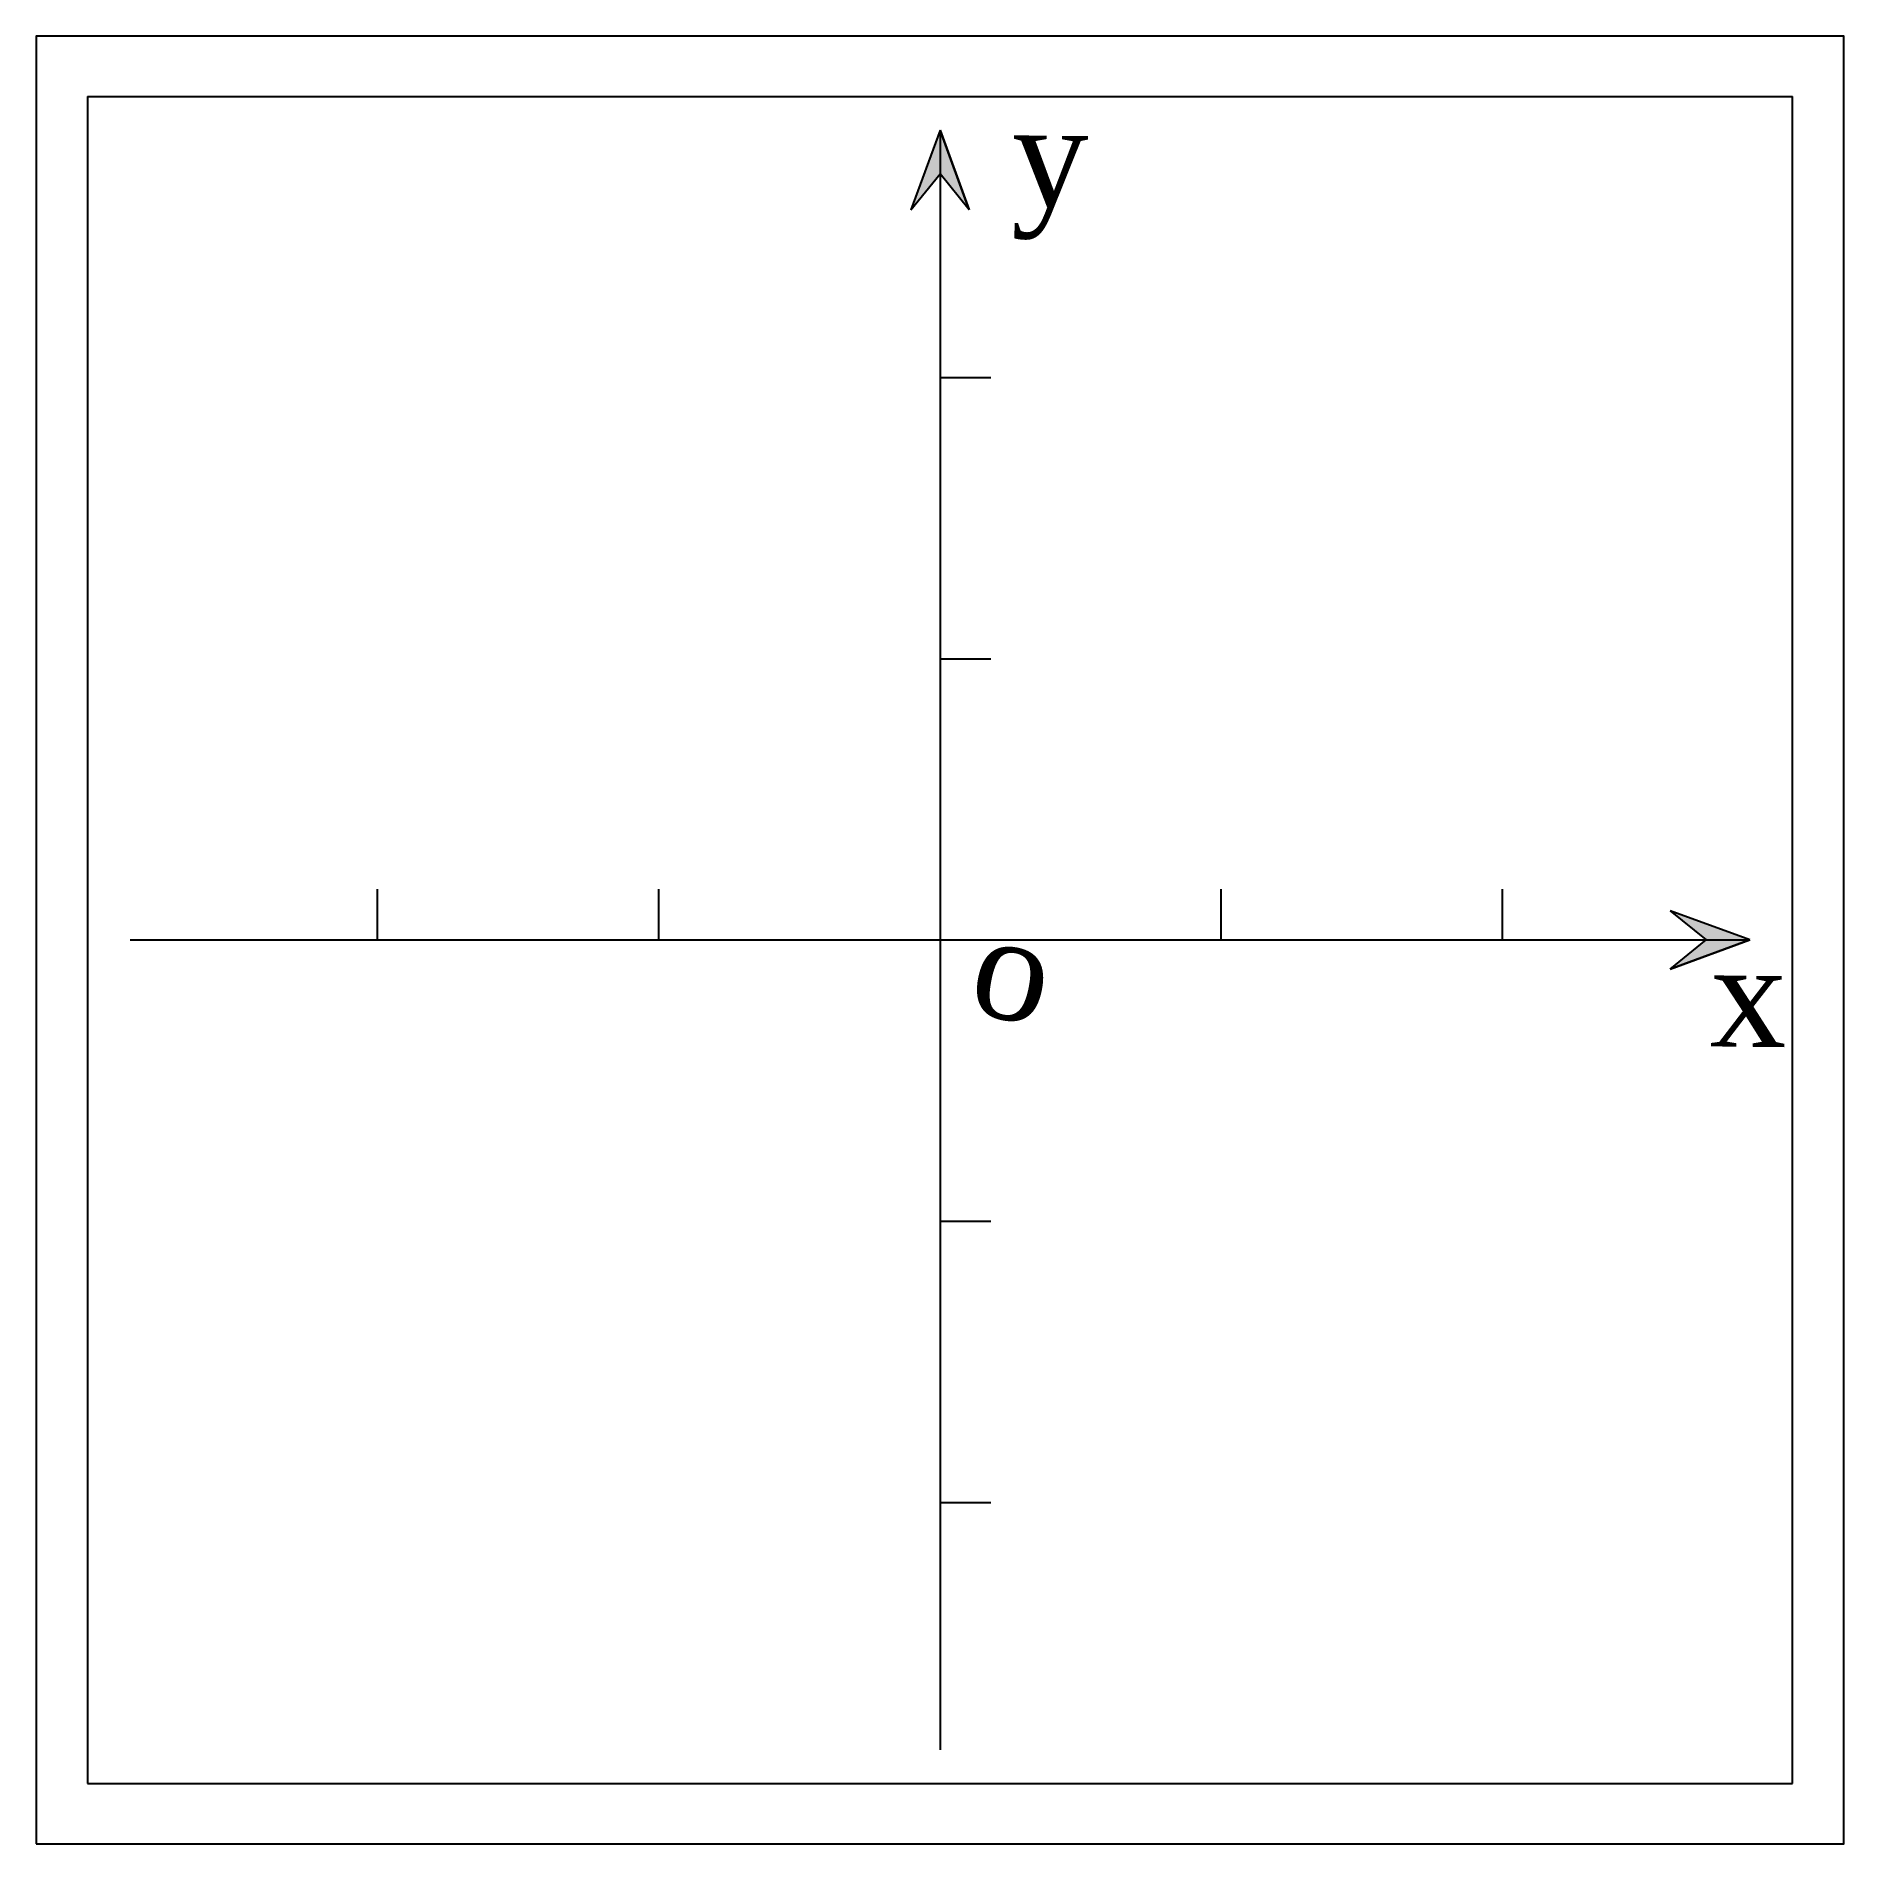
# Model space of a CAD drawing. Header units: millimetres. Extents: x 0 to 1000, y 0 to 1000.
import ezdxf

# ---------------------------------------------------------------- set-up
doc = ezdxf.new("R2010")
doc.units = ezdxf.units.MM
doc.layers.get('0').update_dxf_attribs({"color": 2})
doc.layers.add('1', color=1, linetype='Continuous')
doc.layers.add('3', color=7, linetype='Continuous')

msp = doc.modelspace()

# ---------------------------------------------------------------- hatches: boundary and pattern name
at = {"layer": '3'}
h = msp.add_hatch(color=256, dxfattribs=at)
h.paths.add_polyline_path([(500, 948), (500, 923.9), (516.1, 904)])
h.paths.add_polyline_path([(500, 948), (483.9, 904), (500, 923.9)])
h = msp.add_hatch(color=256, dxfattribs=at)
h.paths.add_polyline_path([(948, 500), (923.9, 500), (904, 483.9)])
h.paths.add_polyline_path([(948, 500), (904, 516.1), (923.9, 500)])

# ---------------------------------------------------------------- linework, layer by layer
at = {"color": 2}
msp.add_lwpolyline([(0, 0), (1000, 0), (1000, 1000), (0, 1000)], close=True, dxfattribs=at)
at = {"layer": '1', "color": 1}
for p, q in [((28.4, 966.7), (971.6, 966.7)), ((28.4, 966.7), (28.4, 33.3)), ((971.6, 33.3), (971.6, 966.7)), ((28.4, 33.3), (971.6, 33.3))]:
    msp.add_line(p, q, dxfattribs=at)
at = {"layer": '3'}
for p, q in [((500, 948), (483.9, 904)), ((500, 948), (500, 52)), ((516.1, 904), (500, 948)), ((500, 948), (516.1, 904)), ((483.9, 904), (500, 923.9)), ((516.1, 904), (500, 923.9)), ((500, 811.1), (528.2, 811.1)), ((500, 655.6), (528.2, 655.6)), ((188.9, 500), (188.9, 528.2)), ((344.4, 500), (344.4, 528.2)), ((655.6, 500), (655.6, 528.2)), ((811.1, 500), (811.1, 528.2)), ((948, 500), (904, 516.1)), ((904, 516.1), (923.9, 500)), ((52, 500), (948, 500)), ((948, 500), (904, 483.9)), ((904, 483.9), (948, 500)), ((904, 483.9), (923.9, 500)), ((500, 344.4), (528.2, 344.4)), ((500, 188.9), (528.2, 188.9))]:
    msp.add_line(p, q, dxfattribs=at)

# ---------------------------------------------------------------- texts
at = {"layer": '3', "char_height": 56.044, "width": 253.556, "attachment_point": 1}
for s, insert, rotation in [('{\\fRomantic|b0|i0|c2|p2;y}', (540.1, 961.9), 359.3838), ('{\\f@Batang|b0|i0|c0|p18;o}', (525.1, 515.4), 348.7004), ('{\\fRomantic|b0|i0|c2|p2;x}', (926.4, 497.2), 359.3838)]:
    msp.add_mtext(s, dxfattribs=dict(at, insert=insert, rotation=rotation))

doc.saveas('drawing.dxf')
